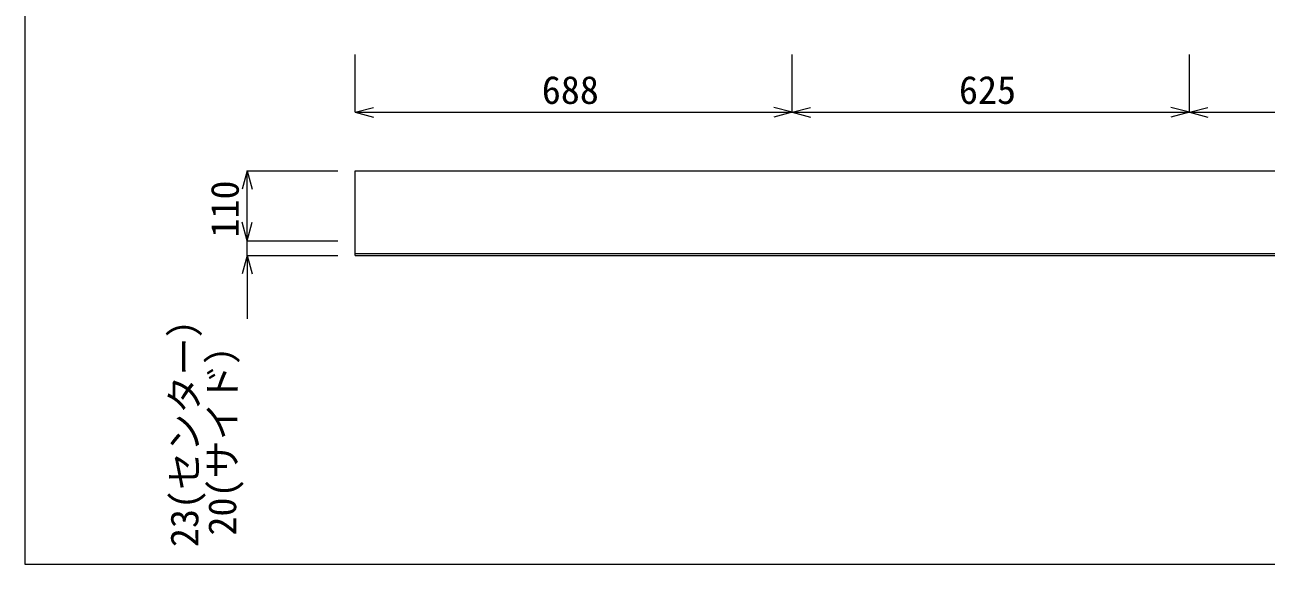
# Model space of a CAD drawing. Units: millimetres, scale not verified. Extents: x 229 to 5784, y 107 to 4117.
# Drawn here: x 234 to 2187, y 107 to 955 of the extents above; entities that cross this region are included whole.
import ezdxf
from ezdxf.enums import TextEntityAlignment as Align

# ---------------------------------------------------------------- set-up
doc = ezdxf.new("R2010")
doc.units = ezdxf.units.MM
doc.header["$LTSCALE"] = 20
doc.layers.add('0-1', color=7, linetype='Continuous', lineweight=18)
doc.layers.add('0-f', color=7, linetype='Continuous', lineweight=18)
doc.styles.add('ＭＳ ゴシック', font='')
doc.styles.get('ＭＳ ゴシック').set_extended_font_data('MS Gothic')

msp = doc.modelspace()

# ---------------------------------------------------------------- linework, layer by layer
at = {"layer": '0-1'}
for p, q in [((753.28, 817.87), (753.28, 908.62)), ((1440.78, 817.87), (1440.78, 908.62)), ((2065.78, 817.87), (2065.78, 908.62)), ((753.28, 817.87), (782.26, 825.63)), ((1440.78, 817.87), (1411.8, 825.63)), ((1440.78, 817.87), (1469.76, 825.63)), ((2065.78, 817.87), (2036.8, 825.63)), ((2065.78, 817.87), (2094.76, 825.63)), ((753.28, 817.87), (1440.78, 817.87)), ((753.28, 817.87), (782.26, 810.1)), ((1440.78, 817.87), (1411.8, 810.1)), ((1440.78, 817.87), (2065.78, 817.87)), ((1440.78, 817.87), (1469.76, 810.1)), ((2065.78, 817.87), (2036.8, 810.1)), ((2065.78, 817.87), (2753.28, 817.87)), ((2065.78, 817.87), (2094.76, 810.1)), ((583.45, 725.92), (575.68, 696.95)), ((583.45, 615.92), (583.45, 725.92)), ((583.45, 725.92), (591.21, 696.95)), ((583.45, 725.92), (726.03, 725.92)), ((753.28, 725.92), (2753.28, 725.92)), ((753.28, 592.92), (753.28, 725.92)), ((583.45, 615.92), (575.68, 644.9)), ((583.45, 615.92), (575.68, 644.9)), ((583.45, 615.92), (575.68, 644.9)), ((583.45, 615.92), (591.21, 644.9)), ((583.45, 615.92), (591.21, 644.9)), ((583.45, 615.92), (591.21, 644.9)), ((583.45, 615.92), (726.03, 615.92)), ((583.45, 592.92), (583.45, 615.92)), ((583.45, 615.92), (726.03, 615.92)), ((583.45, 615.92), (726.03, 615.92)), ((583.45, 615.92), (726.03, 615.92)), ((583.45, 615.92), (726.03, 615.92)), ((583.45, 592.92), (575.68, 563.95)), ((583.45, 592.92), (583.45, 492.92)), ((583.45, 592.92), (591.21, 563.95)), ((583.45, 592.92), (726.03, 592.92)), ((753.28, 595.92), (2753.28, 595.92)), ((753.28, 592.92), (2753.28, 592.92))]:
    msp.add_line(p, q, dxfattribs=at)
at = {"layer": '0-f'}
for p, q in [((233.7, 4112.38), (233.7, 107.38)), ((233.7, 107.38), (5783.7, 107.38))]:
    msp.add_line(p, q, dxfattribs=at)

# ---------------------------------------------------------------- texts
at = {"layer": '0-1', "style": 'ＭＳ ゴシック'}
for s, p in [('688', (1047.03, 817.87)), ('625', (1703.28, 817.87))]:
    msp.add_text(s, height=43.99, dxfattribs=at).set_placement(p, align=Align.BOTTOM_LEFT)
for s, p in [('110', (583.45, 620.92)), ('23(センター）', (519.93, 134.2)), ('20(サイド）', (579.39, 152.3))]:
    msp.add_text(s, height=43.99, rotation=90, dxfattribs=at).set_placement(p, align=Align.BOTTOM_LEFT)

doc.saveas('drawing.dxf')
